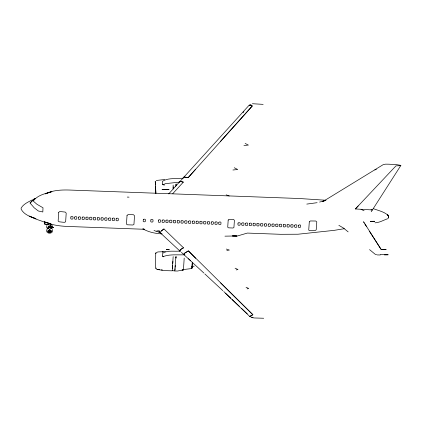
<?xml version="1.0" encoding="UTF-8"?>
<svg xmlns="http://www.w3.org/2000/svg" width="422" height="422" viewBox="0 0 422 422"><rect width="100%" height="100%" fill="white"/><g stroke="black" fill="none" stroke-linecap="round" stroke-linejoin="round"><path stroke-width="0.63" d="M173.178 186.84L173.178 188.961L173.141 185.094M192.121 266.899L192.094 268.218L192.501 262.189M162.591 256.048L163.298 256.798L162.591 256.048L162.723 253.263C167.845 249.856 174.856 251.892 180.663 250.937M175.721 257.694L175.768 256.75L174.84 270.977L177.477 271.04L183.433 269.89L184.203 258.085M176.285 258.106L176.354 256.645M173.162 256.592L172.229 270.813L164.311 270.618L156.857 269.4L155.797 268.228L155.591 265.95L155.723 253.052L157.786 251.945L165.44 251.607M172.767 263.428L172.888 261.392M229.215 196.003L226.166 194.837M155.249 182.051L155.249 181.333L155.47 185.036M172.434 268.519L172.651 265.338M48.868 230.19L48.214 230.713L48.293 231.087L49.495 231.736L50.593 230.781L50.007 230.09L49.216 230.059M192.094 263.55L191.752 268.45M159.996 232.269C159.796 233.44 158.34 230.718 159.337 230.871M175.135 267.231L175.262 265.496M49.617 230.016L50.561 230.132L50.92 230.823L50.466 231.499L49.495 231.736M174.956 269.827L175.046 268.677M155.992 268.007L155.892 268.455M50.566 226.751L50.144 227.447M46.9 225.385L46.626 227.247L47.375 228.756M48.519 226.93L48.266 227.321L48.614 226.382M50.492 230.792L50.593 230.512M51.078 228.07L51.141 227.147A1.72 1.266 -0.1 0 0 50.276 226.466L49.986 226.324M51.051 228.059L51.115 227.157L50.265 226.482M44.79 222.626L44.289 223.95L50.635 225.258L51.167 224.209M44.289 223.95L44.827 222.805M51.146 224.029L50.635 225.258M51.046 228.703L53.045 227.426L50.213 226.651C54.57 228.196 53.304 227.268 50.329 225.517M52.998 227.542L50.967 228.518M371.249 211.738L400.9 165.387L396.622 164.643L388.804 164.2L385.597 164.153L383.245 164.617L323.806 201.02L322.376 201.405L325.225 200.545M48.978 231.636L49.516 231.478M161.236 230.987L160.144 232.686L180.025 251.148L179.635 250.763L180.447 249.592L183.507 247.82L163.952 228.951L161.236 230.987L163.963 228.951M203.837 272.997L183.675 254.445L184.425 253.321L188.376 250.868L252.862 314.722L249.75 316.463L250.098 316.521M184.124 254.809L183.675 254.434L184.425 253.321L188.376 250.879L195.666 258.322M163.019 252.045L162.275 251.934L162.544 251.607M168.684 193.909L249.202 105.136L252.324 105.948L188.186 177.609L184.229 177.024L183.475 177.356L184.229 177.024L188.186 177.62L195.439 169.502M243.046 112.674L243.916 111.714M371.028 209.734L372.283 209.94L355.377 208.964L358.22 205.936M220.263 141.644L252.324 105.948L249.202 105.136L249.55 105.437M172.73 193.682L183.338 182.119L180.284 181.434L179.455 181.792L180.273 181.439L183.338 182.119M355.377 208.964L395.978 165.851L400.842 165.688L399.623 165.551M30.067 203.035L34.103 199.015L35.295 198.646L34.113 199.015L30.067 203.035L34.14 207.751L38.302 210.974L42.817 211.986L43.002 207.772L36.909 204.253L33.238 201.057C37.595 195.059 45.27 193.64 51.922 191.651L45.207 193.898C52.729 190.201 61.216 189.789 69.445 190.037L299.346 198.514L326 200.26M50.007 227.59L50.767 227.094M47.602 228.534L46.647 229.969L46.816 231.847C47.955 233.619 50.909 233.682 52.207 232.058L52.55 230.728L52.312 229.394M48.857 226.424L48.319 226.588L48.646 226.287M48.556 231.42L49.126 231.409M164.627 185.036L163.319 184.878L162.634 184.356L162.396 181.355C168.341 177.446 176.633 179.181 183.396 178.1M374.863 169.976L376.392 169.259M162.544 184.15L163.219 184.672L165.45 183.67L179.867 182.061M163.208 256.592C169.876 253.991 177.783 255.168 184.873 254.772M183.507 247.82L180.447 249.592L179.635 250.763L180.025 251.148M48.287 226.941L48.82 227.226L48.266 226.989L48.546 227.321L49.458 227.337M32.441 199.801C28.374 201.953 23.621 203.873 21.174 207.988L21.1 209.064C23.79 214.555 30.526 216.913 36.002 218.675L29.123 216.106L35.87 219.065L43.941 221.919L50.772 223.781L44.41 221.803M49.854 231.346L50.149 231.214M194.252 266.103L191.662 266.672M49.253 226.371L48.662 226.936L49.174 227.537M249.929 104.74L251.053 104.276M162.855 189.715L162.117 189.52L162.86 189.336M49.263 230.148L48.061 230.829L48.314 232.116L50.123 232.448L51.247 231.372L50.819 230.512L49.654 230.106L48.43 230.423L47.871 231.235L48.34 232.132L49.485 232.511L50.703 232.205L51.226 231.404L50.276 230.27L49.01 230.222L48.72 230.945L49.522 231.372M49.891 227.395L50.455 227.4M48.293 231.087L48.794 231.23M325.299 200.534L319.581 202.069M50.023 228.091L51.252 227.774M49.928 227.875L53.088 227.3M156.209 180.489L164.759 179.514M375.026 222.848C379.869 222.61 383.867 219.883 388.277 218.522M129.037 197.148L127.275 197.085M344.299 228.713L334.097 230.365L297.99 234.226L280.583 234.305L247.345 233.076L236.847 236.146L232.443 235.967M50.529 230.496L50.84 230.454M317.112 202.687L306.789 204.095M236.193 269.943L238.008 269.505L235.086 268.207M247.086 288.88L248.769 288.479L246.058 287.282M162.275 251.934L163.024 251.908M183.264 269.563L191.725 268.566M49.1 229.863L49.632 229.805M226.857 250.473L229.362 250.056L226.308 249.054M49.854 231.071L49.184 231.034M252.403 103.722L263.138 104.366M166.458 249.666L167.149 249.624L166.342 249.671M263.692 318.251L253.896 317.956L250.478 316.806M243.937 145.532L248.384 145.078L245.145 143.448M384.426 254.925L388.208 254.777L380.233 254.571M232.933 170.008L237.734 169.507L234.242 167.745M165.561 189.594L163.636 189.525L166.495 189.62M164.1 189.541L163.609 189.536L166.099 189.61M164.77 189.578L165.883 189.605M166.189 189.599L166.991 189.605L166.305 189.594M224.952 236.162L236.906 235.945L232.464 235.893M162.117 189.52L162.386 189.525M164.601 189.562L163.388 189.547L166.305 189.615L164.527 189.583M163.636 189.562L165.002 189.594M377.189 254.914L380.248 254.978M165.007 189.536L165.366 189.547M174.877 270.882L172.218 270.687M163.994 189.573L164.459 189.583M144.292 229.278L68.09 226.472C60.014 226.16 51.864 225.121 44.4 221.83M161.172 269.874L162.428 269.953M162.117 233.878C155.412 233.603 148.671 232.2 142.815 228.819L144.366 229.178M159.5 269.6L157.696 269.426L159.405 269.674M48.187 226.619L48.514 226.661M50.593 230.781L50.92 230.823M49.611 230.111L50.74 230.554A1.509 1.113 -0.1 0 1 50.993 231.799L49.49 232.422L48.076 231.683A1.509 1.113 -0.1 0 1 48.504 230.465L49.643 230.175L50.445 230.776M49.617 229.737L50.007 229.821M48.345 230.349L48.641 230.417M44.837 223.903L49.411 224.963M376.614 254.772L375.079 254.192L369.556 249.613M373.623 208.774C378.65 210.662 384.405 211.765 388.388 215.631L387.354 215.004M251.602 317.339L252.957 317.798M387.333 214.867L388.324 215.231M338.861 225.348L343.313 227.927L348.161 231.889M361.005 209.291L363.395 210.462A20.594 14.696 -6.3 0 0 364.07 210.752M50.492 231.061L50.788 231.193M154.004 230.38L156.594 231.578M49.923 226.408L50.434 227.01M48.366 226.888L49.1 227.363L48.546 227.321M48.314 226.899L48.831 227.184M48.836 228.618L47.86 227.474L48.978 226.414L47.886 227.474L48.82 228.634M50.207 225.707L52.993 227.352M181.397 252.377L183.675 254.434M204.786 273.878L222.827 290.668M223.765 291.549L230.823 298.217M188.507 258.76L190.48 260.606M232.237 299.557L239.285 306.256M241.637 308.482L247.276 313.841M225.591 293.401L249.75 316.468L252.862 314.722L220.627 282.94M51.706 224.9L52.291 225.596M159.553 231.077L159.949 231.936M369.408 231.272L381.024 249.275L386.072 249.629L381.024 249.275L363.553 221.766L364.065 222.589M364.83 223.829L366.349 226.313M155.813 252.978L155.94 253.701M48.541 230.692L48.599 230.976M155.644 188.745L155.285 182.631M155.86 193.097L155.565 186.408M155.866 193.629L155.686 189.378M175.721 184.171L175.779 186.287M176.285 183.971L176.333 185.437M53.045 227.184L53.093 227.542M388.472 217.182C388.504 220.21 388.699 212.472 388.472 217.182M58.716 212.329L58.146 221.028L59.122 221.777L62.103 222.141L64.555 222.331L65.637 221.798L66.207 213.115L65.231 212.076L59.797 211.496L58.716 212.329M127.027 215.463L126.458 224.151L127.433 224.799L132.861 225L133.948 224.425L134.518 215.742L133.537 214.74L128.109 214.54L127.027 215.463M228.186 220.073L227.716 227.236L228.529 227.827L233.034 228.017L233.93 227.469L234.405 220.305L233.593 219.472L229.088 219.308L228.186 220.073M309.294 221.861L308.725 230.117L309.701 230.692L315.128 230.528L316.21 229.895L316.785 221.94L315.804 221.017L310.376 220.959L309.294 221.861M70.87 216.977L70.754 218.654L71.255 219.076L72.405 219.118L72.959 218.733L73.069 217.056L72.573 216.56L71.418 216.518L70.87 216.977M74.641 217.114L74.53 218.791L75.032 219.213L76.182 219.255L76.735 218.876L76.846 217.198L76.345 216.697L75.195 216.655L74.641 217.114M78.418 217.256L78.307 218.934L78.803 219.356L79.958 219.398L80.507 219.013L80.623 217.335L80.122 216.834L78.972 216.792L78.418 217.256M82.195 217.393L82.084 219.071L82.58 219.493L83.73 219.535L84.284 219.15L84.4 217.472L83.899 216.977L82.749 216.934L82.195 217.393M85.972 217.53L85.861 219.208L86.357 219.63L87.507 219.672L88.061 219.292L88.172 217.615L87.676 217.114L86.526 217.072L85.972 217.53M89.749 217.673L89.633 219.35L90.134 219.772L91.284 219.815L91.838 219.429L91.949 217.752L91.453 217.251L90.297 217.209L89.749 217.673M93.52 217.81L93.41 219.487L93.911 219.909L95.061 219.952L95.615 219.572L95.725 217.894L95.224 217.393L94.074 217.351L93.52 217.81M97.297 217.952L97.187 219.63L97.682 220.047L98.838 220.094L99.386 219.709L99.502 218.032L99.001 217.53L97.851 217.488L97.297 217.952M101.074 218.09L100.963 219.767L101.459 220.189L102.609 220.231L103.163 219.846L103.279 218.169L102.778 217.673L101.628 217.631L101.074 218.09M104.851 218.227L104.735 219.904L105.236 220.326L106.386 220.368L106.94 219.989L107.051 218.311L106.555 217.81L105.405 217.768L104.851 218.227M108.628 218.369L108.512 220.047L109.013 220.469L110.163 220.511L110.717 220.126L110.828 218.448L110.332 217.947L109.177 217.905L108.628 218.369M112.4 218.506L112.289 220.184L112.79 220.606L113.94 220.648L114.494 220.263L114.605 218.585L114.104 218.09L112.954 218.047L112.4 218.506M116.177 218.643L116.066 220.321L116.562 220.743L117.717 220.785L118.265 220.405L118.382 218.728L117.88 218.227L116.73 218.185L116.177 218.643M143.295 219.646L143.185 221.323L143.68 221.745L144.83 221.787L145.384 221.402L145.495 219.725L144.999 219.229L143.849 219.187L143.295 219.646M150.849 219.925L150.733 221.603L151.234 222.025L152.384 222.067L152.938 221.682L153.049 220.004L152.548 219.503L151.398 219.461L150.849 219.925M158.398 220.205L158.287 221.882L158.783 222.299L159.933 222.347L160.487 221.961L160.603 220.284L160.102 219.783L158.952 219.741L158.398 220.205M162.175 220.342L162.064 222.019L162.56 222.441L163.71 222.484L164.263 222.099L164.374 220.421L163.878 219.925L162.728 219.883L162.175 220.342M165.952 220.479L165.835 222.157L166.337 222.579L167.487 222.621L168.04 222.241L168.151 220.564L167.655 220.062L166.5 220.02L165.952 220.479M169.723 220.622L169.612 222.299L170.113 222.721L171.263 222.763L171.817 222.378L171.928 220.701L171.427 220.2L170.277 220.157L169.723 220.622M173.5 220.759L173.389 222.436L173.885 222.858L175.04 222.9L175.589 222.515L175.705 220.838L175.204 220.342L174.054 220.3L173.5 220.759M177.277 220.896L177.166 222.573L177.662 222.995L178.812 223.038L179.366 222.658L179.482 220.98L178.981 220.479L177.831 220.437L177.277 220.896M181.054 221.038L180.943 222.716L181.439 223.138L182.589 223.18L183.143 222.795L183.253 221.117L182.758 220.622L181.608 220.579L181.054 221.038M184.831 221.175L184.715 222.853L185.216 223.275L186.366 223.317L186.92 222.937L187.03 221.26L186.535 220.759L185.379 220.717L184.831 221.175M188.602 221.318L188.492 222.995L188.993 223.417L190.143 223.46L190.697 223.074L190.807 221.397L190.306 220.896L189.156 220.854L188.602 221.318M192.379 221.455L192.268 223.132L192.764 223.554L193.92 223.597L194.468 223.212L194.584 221.534L194.083 221.038L192.933 220.996L192.379 221.455M196.156 221.592L196.045 223.27L196.541 223.692L197.691 223.734L198.245 223.354L198.361 221.677L197.86 221.175L196.71 221.133L196.156 221.592M199.933 221.735L199.817 223.412L200.318 223.834L201.468 223.876L202.022 223.491L202.133 221.814L201.637 221.313L200.487 221.27L199.933 221.735M203.71 221.872L203.594 223.549L204.095 223.971L205.245 224.013L205.799 223.634L205.91 221.956L205.414 221.455L204.259 221.413L203.71 221.872M207.482 222.014L207.371 223.692L207.872 224.108L209.022 224.156L209.576 223.771L209.687 222.093L209.185 221.592L208.035 221.55L207.482 222.014M211.258 222.151L211.148 223.829L211.644 224.251L212.799 224.293L213.347 223.908L213.463 222.23L212.962 221.735L211.812 221.692L211.258 222.151M215.035 222.288L214.925 223.966L215.42 224.388L216.57 224.43L217.124 224.05L217.24 222.373L216.739 221.872L215.589 221.83L215.035 222.288M218.812 222.431L218.696 224.108L219.197 224.53L220.347 224.573L220.901 224.188L221.012 222.51L220.516 222.009L219.366 221.967L218.812 222.431M238.034 223.138L237.918 224.815L238.419 225.237L239.569 225.279L240.123 224.894L240.234 223.217L239.738 222.721L238.588 222.679L238.034 223.138M241.811 223.275L241.695 224.952L242.196 225.374L243.346 225.417L243.9 225.037L244.011 223.359L243.515 222.858L242.36 222.816L241.811 223.275M245.583 223.417L245.472 225.095L245.973 225.517L247.123 225.559L247.677 225.174L247.788 223.496L247.287 223.001L246.137 222.953L245.583 223.417M249.36 223.554L249.249 225.232L249.745 225.654L250.9 225.696L251.449 225.316L251.565 223.639L251.064 223.138L249.914 223.096L249.36 223.554M253.137 223.697L253.026 225.374L253.522 225.796L254.672 225.839L255.226 225.453L255.342 223.776L254.841 223.275L253.691 223.233L253.137 223.697M256.914 223.834L256.798 225.512L257.299 225.934L258.449 225.976L259.002 225.591L259.113 223.913L258.617 223.417L257.467 223.375L256.914 223.834M260.69 223.971L260.574 225.649L261.076 226.071L262.226 226.113L262.779 225.733L262.89 224.056L262.394 223.554L261.239 223.512L260.69 223.971M264.462 224.114L264.351 225.791L264.852 226.213L266.002 226.255L266.556 225.87L266.667 224.193L266.166 223.692L265.016 223.649L264.462 224.114M268.239 224.251L268.128 225.928L268.624 226.35L269.779 226.392L270.328 226.013L270.444 224.33L269.943 223.834L268.793 223.792L268.239 224.251M272.016 224.388L271.905 226.071L272.401 226.487L273.551 226.53L274.105 226.15L274.216 224.472L273.72 223.971L272.57 223.929L272.016 224.388M275.793 224.53L275.677 226.208L276.178 226.63L277.328 226.672L277.882 226.287L277.993 224.609L277.497 224.114L276.341 224.071L275.793 224.53M279.57 224.668L279.454 226.345L279.955 226.767L281.105 226.809L281.659 226.429L281.769 224.752L281.274 224.251L280.118 224.209L279.57 224.668M283.341 224.81L283.231 226.487L283.732 226.909L284.882 226.952L285.436 226.567L285.546 224.889L285.045 224.388L283.895 224.346L283.341 224.81M287.118 224.947L287.007 226.625L287.503 227.047L288.659 227.089L289.207 226.704L289.323 225.026L288.822 224.53L287.672 224.488L287.118 224.947M290.895 225.084L290.784 226.762L291.28 227.184L292.43 227.226L292.984 226.846L293.095 225.169L292.599 224.668L291.449 224.625L290.895 225.084M294.672 225.227L294.556 226.904L295.057 227.326L296.207 227.368L296.761 226.983L296.872 225.306L296.376 224.81L295.221 224.768L294.672 225.227M298.449 225.364L298.333 227.041L298.781 227.421L299.984 227.463L300.538 227.062L300.649 225.385L300.147 224.905L298.998 224.905L298.449 225.364M49.511 231.203L48.978 231.314L49.511 231.203M159.643 231.53L159.258 232.237L159.611 232.707L156.573 231.003L158.424 230.734L159.643 231.53M49.1 227.632L48.551 227.643L49.1 227.632M50.482 227.294L50.455 227.716L50.767 227.416L50.482 227.294M50.466 231.156L49.912 231.172L50.466 231.156M183.433 269.89L182.04 270.027L183.412 269.895M50.819 226.677L50.566 227.015L50.898 227.052L50.819 226.677M50.118 231.019L49.479 231.082L50.128 231.04M374.725 221.292L370.289 221.313L374.715 221.292M168.789 189.631L166.917 189.605L169.074 189.642L168.789 189.631M167.302 249.629L169.233 249.745L167.302 249.629"/></g></svg>
